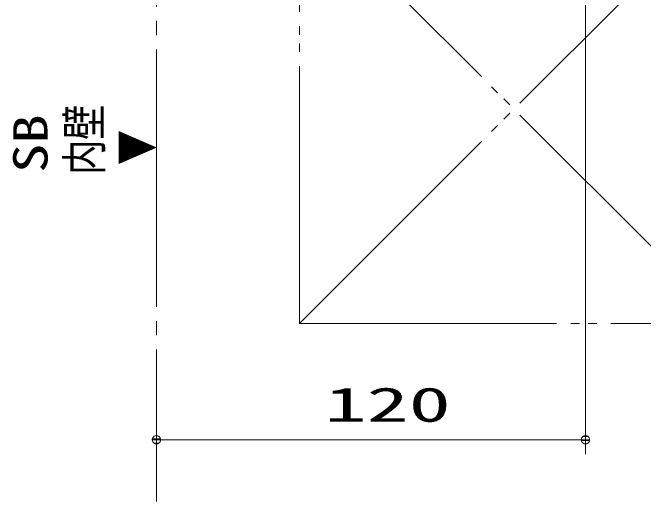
# Model space of a CAD drawing. Units: millimetres on the paper. Extents: x -305 to 305, y -152 to 152.
# Drawn here: x -92.09 to -47.99, y -44.36 to -10.16 of the extents above; entities that cross this region are included whole.
import ezdxf
from ezdxf.enums import TextEntityAlignment as Align

# ---------------------------------------------------------------- set-up
doc = ezdxf.new("R2010")
doc.units = ezdxf.units.MM
doc.linetypes.add('LONG_CHAIN', pattern=[21, 18, -1, 1, -1])
doc.linetypes.add('LONG_DOUBLE_CHAIN', pattern=[21.8, 18, -1, 0.6, -0.6, 0.6, -1])
doc.layers.add('0-1_RV', color=7, linetype='Continuous', lineweight=9)
doc.layers.add('0-2_0', color=7, linetype='Continuous', lineweight=9)
doc.styles.add('ＭＳ ゴシック', font='')
doc.styles.get('ＭＳ ゴシック').set_extended_font_data('MS Gothic')

# ---------------------------------------------------------------- blocks, each defined once
blk = doc.blocks.new('_DOTSMALL')
at = {"layer": '0-2_0'}
for p, q in [((0.0746, 0.1), (-0.0746, 0.1)), ((0.1223, -0.0248), (-0.1223, -0.0248))]:
    blk.add_line(p, q, dxfattribs=at)
for points in [[(0.125, 0), (0.124, 0.0157), (0.1211, 0.0311), (0.1162, 0.046), (0.1095, 0.0602), (0.1011, 0.0735), (0.0911, 0.0856), (0.0797, 0.0963), (0.067, 0.1055), (0.0532, 0.1131), (0.0386, 0.1189), (0.0234, 0.1228), (0.0078, 0.1248), (-0.0078, 0.1248), (-0.0234, 0.1228), (-0.0386, 0.1189), (-0.0532, 0.1131), (-0.067, 0.1055), (-0.0797, 0.0963), (-0.0911, 0.0856), (-0.1011, 0.0735), (-0.1095, 0.0602), (-0.1162, 0.046), (-0.1211, 0.0311), (-0.124, 0.0157), (-0.125, 0), (0, 0)], [(-0.125, 0), (-0.124, -0.0157), (-0.1211, -0.0311), (-0.1162, -0.046), (-0.1095, -0.0602), (-0.1011, -0.0735), (-0.0911, -0.0856), (-0.0797, -0.0963), (-0.067, -0.1055), (-0.0532, -0.1131), (-0.0386, -0.1189), (-0.0234, -0.1228), (-0.0078, -0.1248), (0.0078, -0.1248), (0.0234, -0.1228), (0.0386, -0.1189), (0.0532, -0.1131), (0.067, -0.1055), (0.0797, -0.0963), (0.0911, -0.0856), (0.1011, -0.0735), (0.1095, -0.0602), (0.1162, -0.046), (0.1211, -0.0311), (0.124, -0.0157), (0.125, 0), (0, 0)]]:
    blk.add_lwpolyline(points, close=True, dxfattribs=at)

msp = doc.modelspace()

# ---------------------------------------------------------------- linework, layer by layer
at = {"layer": '0-1_RV', "linetype": 'LONG_CHAIN'}
msp.add_line((-82.039, 134.261), (-82.039, -44.358), dxfattribs=at)
at = {"layer": '0-1_RV', "linetype": 'LONG_DOUBLE_CHAIN'}
for p, q in [((-72.04, -31.912), (-72.04, -1.912)), ((-72.04, -1.912), (-42.04, -31.912)), ((-72.04, -31.912), (-49.308, -9.181)), ((-72.056, -31.912), (-42.04, -31.912))]:
    msp.add_line(p, q, dxfattribs=at)
at = {"layer": '0-1_RV'}
for p, q in [((-52.04, -1.912), (-52.04, -41.047)), ((-82.039, -40.047), (-52.04, -40.047))]:
    msp.add_line(p, q, dxfattribs=at)

# ---------------------------------------------------------------- block references
at = {"layer": '0-1_RV', "xscale": 2.32, "yscale": 2.32, "rotation": 180}
msp.add_blockref('_DOTSMALL', (-82.039, -40.047), dxfattribs=at)
at = {"layer": '0-1_RV', "xscale": 2.32, "yscale": 2.32}
msp.add_blockref('_DOTSMALL', (-52.04, -40.047), dxfattribs=at)

# ---------------------------------------------------------------- texts
at = {"layer": '0-1_RV', "style": 'ＭＳ ゴシック'}
for s, width, p in [('内壁', 0.75, (-85.15, -21.517)), ('SB', 1.25, (-88.925, -21.378)), ('▼', 0.75, (-81.504, -20.832))]:
    msp.add_text(s, height=2.405, rotation=90, dxfattribs=dict(at, width=width)).set_placement(p, align=Align.BOTTOM_LEFT)
at = {"layer": '0-1_RV', "style": 'ＭＳ ゴシック', "width": 1.8}
msp.add_text('120', height=2.405, dxfattribs=at).set_placement((-70.29, -39.509), align=Align.BOTTOM_LEFT)

doc.saveas('drawing.dxf')
